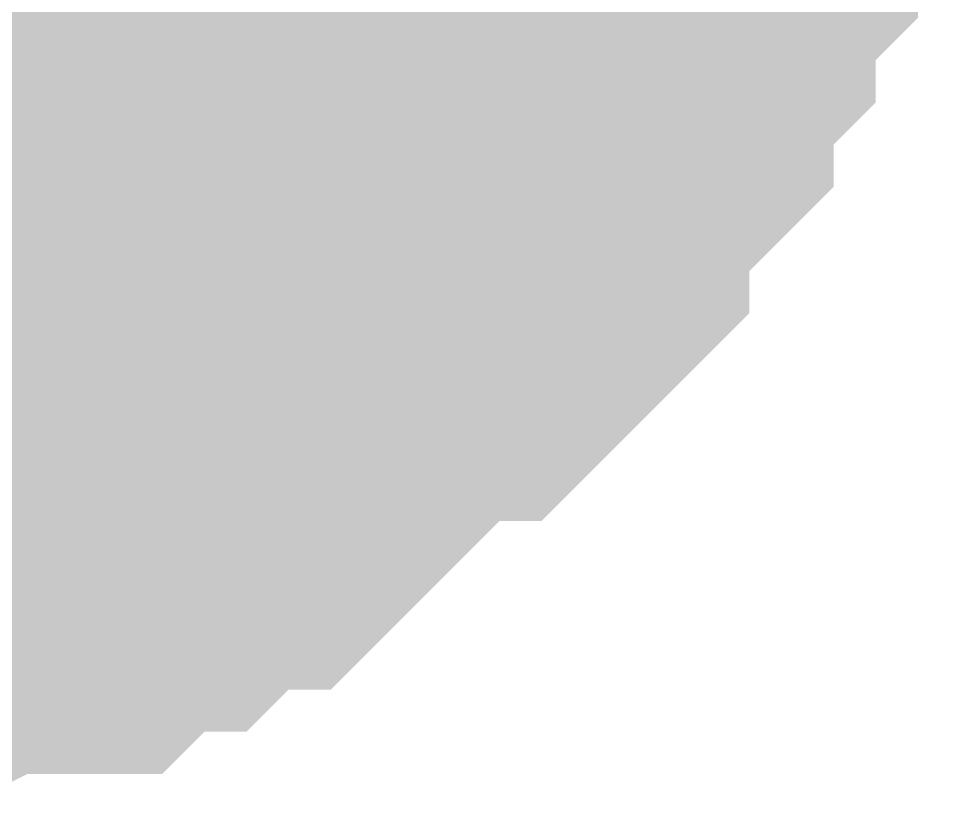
# Model space of a CAD drawing. Header units: millimetres. Extents: x 0 to 800, y 0 to 567.
# Drawn here: x 189.4162 to 189.916, y 143.7398 to 144.1631 of the extents above; entities that cross this region are included whole.
import ezdxf

# ---------------------------------------------------------------- set-up
doc = ezdxf.new("R2010")
doc.units = ezdxf.units.MM
doc.layers.add('Sheet', color=255, linetype='Continuous')

msp = doc.modelspace()

# ---------------------------------------------------------------- linework, layer by layer
at = {"layer": 'Sheet', "const_width": 0.508}
for points in [[(188.90844, 144.46796, 1), (189.41644, 144.46796, 1)], [(188.976, 144.46796, 1), (189.484, 144.46796, 1)], [(188.98438, 144.46364, 1), (189.49238, 144.46364, 1)], [(188.98438, 144.40395, 1), (189.49238, 144.40395, 1)]]:
    msp.add_lwpolyline(points, format="xyb", close=True, dxfattribs=at)
at = {"layer": 'Sheet'}
for points, const_width in [([(189.65416, 144.31525), (189.65416, 144.27045), (189.63176, 144.24805), (189.63176, 144.24805), (189.60936, 144.22566), (189.60936, 144.20326), (189.58697, 144.18086), (189.58697, 144.15846), (189.56457, 144.13606), (189.54217, 144.11366), (189.54217, 144.11366), (189.51977, 144.09126), (189.49737, 144.06886), (189.47497, 144.04647), (189.45257, 144.04647), (189.43017, 144.02407), (189.40777, 144.02407), (189.38537, 144.00167), (189.36297, 144.00167), (189.36297, 143.97927), (189.31817, 143.97927), (189.29578, 143.97927), (189.27338, 143.95687), (189.25098, 143.95687)], 0.29972), ([(189.74376, 144.31525), (189.74376, 144.27045), (189.72136, 144.24805), (189.72136, 144.24805), (189.69896, 144.22566), (189.69896, 144.20326), (189.67656, 144.18086), (189.65416, 144.15846), (189.65416, 144.13606), (189.63176, 144.11366), (189.60936, 144.11366), (189.58697, 144.09126), (189.56457, 144.06886), (189.54217, 144.04647), (189.54217, 144.04647), (189.51977, 144.02407), (189.49737, 144.02407), (189.47497, 144.00167), (189.45257, 144.00167), (189.43017, 143.97927), (189.40777, 143.97927), (189.38537, 143.97927), (189.34057, 143.95687), (189.31817, 143.95687), (189.29578, 143.95687), (189.27338, 143.95687), (189.25098, 143.95687)], 0.29972), ([(189.65416, 144.31525), (189.65416, 144.27045), (189.63176, 144.24805), (189.63176, 144.24805), (189.60936, 144.22566), (189.60936, 144.20326), (189.58697, 144.18086), (189.58697, 144.15846), (189.56457, 144.13606), (189.54217, 144.11366), (189.54217, 144.11366), (189.51977, 144.09126), (189.49737, 144.06886), (189.47497, 144.04647), (189.45257, 144.04647), (189.43017, 144.02407), (189.40777, 144.02407), (189.38537, 144.00167), (189.36297, 144.00167), (189.36297, 143.97927), (189.31817, 143.97927), (189.29578, 143.97927), (189.27338, 143.95687), (189.25098, 143.95687)], 0.29972), ([(189.65416, 144.31525), (189.65416, 144.27045), (189.63176, 144.24805), (189.63176, 144.24805), (189.60936, 144.22566), (189.60936, 144.20326), (189.58697, 144.18086), (189.58697, 144.15846), (189.56457, 144.13606), (189.54217, 144.11366), (189.54217, 144.11366), (189.51977, 144.09126), (189.49737, 144.06886), (189.47497, 144.04647), (189.45257, 144.04647), (189.43017, 144.02407), (189.40777, 144.02407), (189.38537, 144.00167), (189.36297, 144.00167), (189.36297, 143.97927), (189.31817, 143.97927), (189.29578, 143.97927), (189.27338, 143.95687), (189.25098, 143.95687)], 0.29972), ([(189.72136, 144.31525), (189.72136, 144.27045), (189.69896, 144.24805), (189.69896, 144.24805), (189.67656, 144.22566), (189.67656, 144.20326), (189.65416, 144.18086), (189.65416, 144.15846), (189.63176, 144.13606), (189.60936, 144.11366), (189.58697, 144.11366), (189.58697, 144.09126), (189.56457, 144.06886), (189.54217, 144.04647), (189.51977, 144.04647), (189.49737, 144.02407), (189.47497, 144.02407), (189.45257, 144.00167), (189.45257, 144.00167), (189.43017, 143.97927), (189.38537, 143.97927), (189.36297, 143.97927), (189.34057, 143.95687), (189.31817, 143.95687), (189.29578, 143.95687), (189.27338, 143.95687), (189.25098, 143.95687)], 0.29972), ([(189.74376, 144.31525), (189.74376, 144.27045), (189.72136, 144.24805), (189.72136, 144.24805), (189.69896, 144.22566), (189.69896, 144.20326), (189.67656, 144.18086), (189.65416, 144.15846), (189.65416, 144.13606), (189.63176, 144.11366), (189.60936, 144.11366), (189.58697, 144.09126), (189.56457, 144.06886), (189.54217, 144.04647), (189.54217, 144.04647), (189.51977, 144.02407), (189.49737, 144.02407), (189.47497, 144.00167), (189.45257, 144.00167), (189.43017, 143.97927), (189.40777, 143.97927), (189.38537, 143.97927), (189.34057, 143.95687), (189.31817, 143.95687), (189.29578, 143.95687), (189.27338, 143.95687), (189.25098, 143.95687)], 0.29972), ([(189.76616, 144.31525), (189.76616, 144.29285), (189.74376, 144.27045), (189.74376, 144.24805), (189.74376, 144.22566), (189.72136, 144.20326), (189.72136, 144.18086), (189.69896, 144.15846), (189.69896, 144.13606), (189.67656, 144.11366), (189.65416, 144.09126), (189.65416, 144.06886), (189.63176, 144.04647), (189.60936, 144.04647), (189.58697, 144.02407), (189.56457, 144.00167), (189.54217, 143.97927), (189.54217, 143.97927), (189.51977, 143.95687), (189.49737, 143.95687), (189.47497, 143.93447), (189.45257, 143.93447), (189.43017, 143.91207), (189.40777, 143.91207), (189.38537, 143.91207), (189.34057, 143.88967), (189.31817, 143.88967), (189.29578, 143.88967), (189.27338, 143.88967), (189.25098, 143.88967)], 0.29972), ([(189.72136, 144.31525), (189.72136, 144.27045), (189.69896, 144.24805), (189.69896, 144.24805), (189.67656, 144.22566), (189.67656, 144.20326), (189.65416, 144.18086), (189.65416, 144.15846), (189.63176, 144.13606), (189.60936, 144.11366), (189.58697, 144.11366), (189.58697, 144.09126), (189.56457, 144.06886), (189.54217, 144.04647), (189.51977, 144.04647), (189.49737, 144.02407), (189.47497, 144.02407), (189.45257, 144.00167), (189.45257, 144.00167), (189.43017, 143.97927), (189.38537, 143.97927), (189.36297, 143.97927), (189.34057, 143.95687), (189.31817, 143.95687), (189.29578, 143.95687), (189.27338, 143.95687), (189.25098, 143.95687)], 0.29972), ([(189.65416, 144.31525), (189.65416, 144.27045), (189.63176, 144.24805), (189.63176, 144.24805), (189.60936, 144.22566), (189.60936, 144.20326), (189.58697, 144.18086), (189.58697, 144.15846), (189.56457, 144.13606), (189.54217, 144.11366), (189.54217, 144.11366), (189.51977, 144.09126), (189.49737, 144.06886), (189.47497, 144.04647), (189.45257, 144.04647), (189.43017, 144.02407), (189.40777, 144.02407), (189.38537, 144.00167), (189.36297, 144.00167), (189.36297, 143.97927), (189.31817, 143.97927), (189.29578, 143.97927), (189.27338, 143.95687), (189.25098, 143.95687)], 0.29972), ([(189.74376, 144.31525), (189.74376, 144.27045), (189.72136, 144.24805), (189.72136, 144.24805), (189.69896, 144.22566), (189.69896, 144.20326), (189.67656, 144.18086), (189.65416, 144.15846), (189.65416, 144.13606), (189.63176, 144.11366), (189.60936, 144.11366), (189.58697, 144.09126), (189.56457, 144.06886), (189.54217, 144.04647), (189.54217, 144.04647), (189.51977, 144.02407), (189.49737, 144.02407), (189.47497, 144.00167), (189.45257, 144.00167), (189.43017, 143.97927), (189.40777, 143.97927), (189.38537, 143.97927), (189.34057, 143.95687), (189.31817, 143.95687), (189.29578, 143.95687), (189.27338, 143.95687), (189.25098, 143.95687)], 0.29972), ([(189.65416, 144.31525), (189.65416, 144.27045), (189.63176, 144.24805), (189.63176, 144.24805), (189.60936, 144.22566), (189.60936, 144.20326), (189.58697, 144.18086), (189.58697, 144.15846), (189.56457, 144.13606), (189.54217, 144.11366), (189.54217, 144.11366), (189.51977, 144.09126), (189.49737, 144.06886), (189.47497, 144.04647), (189.45257, 144.04647), (189.43017, 144.02407), (189.40777, 144.02407), (189.38537, 144.00167), (189.36297, 144.00167), (189.36297, 143.97927), (189.31817, 143.97927), (189.29578, 143.97927), (189.27338, 143.95687), (189.25098, 143.95687)], 0.29972), ([(189.65416, 144.31525), (189.65416, 144.27045), (189.63176, 144.24805), (189.63176, 144.24805), (189.60936, 144.22566), (189.60936, 144.20326), (189.58697, 144.18086), (189.58697, 144.15846), (189.56457, 144.13606), (189.54217, 144.11366), (189.54217, 144.11366), (189.51977, 144.09126), (189.49737, 144.06886), (189.47497, 144.04647), (189.45257, 144.04647), (189.43017, 144.02407), (189.40777, 144.02407), (189.38537, 144.00167), (189.36297, 144.00167), (189.36297, 143.97927), (189.31817, 143.97927), (189.29578, 143.97927), (189.27338, 143.95687), (189.25098, 143.95687)], 0.29972), ([(189.72136, 144.31525), (189.72136, 144.27045), (189.69896, 144.24805), (189.69896, 144.24805), (189.67656, 144.22566), (189.67656, 144.20326), (189.65416, 144.18086), (189.65416, 144.15846), (189.63176, 144.13606), (189.60936, 144.11366), (189.58697, 144.11366), (189.58697, 144.09126), (189.56457, 144.06886), (189.54217, 144.04647), (189.51977, 144.04647), (189.49737, 144.02407), (189.47497, 144.02407), (189.45257, 144.00167), (189.45257, 144.00167), (189.43017, 143.97927), (189.38537, 143.97927), (189.36297, 143.97927), (189.34057, 143.95687), (189.31817, 143.95687), (189.29578, 143.95687), (189.27338, 143.95687), (189.25098, 143.95687)], 0.29972), ([(189.74376, 144.31525), (189.74376, 144.27045), (189.72136, 144.24805), (189.72136, 144.24805), (189.69896, 144.22566), (189.69896, 144.20326), (189.67656, 144.18086), (189.65416, 144.15846), (189.65416, 144.13606), (189.63176, 144.11366), (189.60936, 144.11366), (189.58697, 144.09126), (189.56457, 144.06886), (189.54217, 144.04647), (189.54217, 144.04647), (189.51977, 144.02407), (189.49737, 144.02407), (189.47497, 144.00167), (189.45257, 144.00167), (189.43017, 143.97927), (189.40777, 143.97927), (189.38537, 143.97927), (189.34057, 143.95687), (189.31817, 143.95687), (189.29578, 143.95687), (189.27338, 143.95687), (189.25098, 143.95687)], 0.29972), ([(189.76616, 144.31525), (189.76616, 144.29285), (189.74376, 144.27045), (189.74376, 144.24805), (189.74376, 144.22566), (189.72136, 144.20326), (189.72136, 144.18086), (189.69896, 144.15846), (189.69896, 144.13606), (189.67656, 144.11366), (189.65416, 144.09126), (189.65416, 144.06886), (189.63176, 144.04647), (189.60936, 144.04647), (189.58697, 144.02407), (189.56457, 144.00167), (189.54217, 143.97927), (189.54217, 143.97927), (189.51977, 143.95687), (189.49737, 143.95687), (189.47497, 143.93447), (189.45257, 143.93447), (189.43017, 143.91207), (189.40777, 143.91207), (189.38537, 143.91207), (189.34057, 143.88967), (189.31817, 143.88967), (189.29578, 143.88967), (189.27338, 143.88967), (189.25098, 143.88967)], 0.29972), ([(189.72136, 144.31525), (189.72136, 144.27045), (189.69896, 144.24805), (189.69896, 144.24805), (189.67656, 144.22566), (189.67656, 144.20326), (189.65416, 144.18086), (189.65416, 144.15846), (189.63176, 144.13606), (189.60936, 144.11366), (189.58697, 144.11366), (189.58697, 144.09126), (189.56457, 144.06886), (189.54217, 144.04647), (189.51977, 144.04647), (189.49737, 144.02407), (189.47497, 144.02407), (189.45257, 144.00167), (189.45257, 144.00167), (189.43017, 143.97927), (189.38537, 143.97927), (189.36297, 143.97927), (189.34057, 143.95687), (189.31817, 143.95687), (189.29578, 143.95687), (189.27338, 143.95687), (189.25098, 143.95687)], 0.29972), ([(189.69896, 144.22566), (189.69896, 144.20326), (189.67656, 144.18086), (189.65416, 144.15846), (189.65416, 144.13606), (189.63176, 144.11366), (189.60936, 144.11366), (189.58697, 144.09126), (189.56457, 144.06886), (189.54217, 144.04647), (189.54217, 144.04647), (189.51977, 144.02407), (189.49737, 144.02407), (189.47497, 144.00167), (189.45257, 144.00167), (189.43017, 143.97927), (189.40777, 143.97927), (189.38537, 143.97927), (189.34057, 143.95687)], 0.09906), ([(189.69896, 144.22566), (189.69896, 144.20326), (189.67656, 144.18086), (189.65416, 144.15846), (189.65416, 144.13606), (189.63176, 144.11366), (189.60936, 144.11366), (189.58697, 144.09126), (189.56457, 144.06886), (189.54217, 144.04647), (189.54217, 144.04647), (189.51977, 144.02407), (189.49737, 144.02407), (189.47497, 144.00167), (189.45257, 144.00167), (189.43017, 143.97927), (189.40777, 143.97927), (189.38537, 143.97927), (189.34057, 143.95687)], 0.09906), ([(189.74376, 144.22566), (189.72136, 144.20326), (189.72136, 144.18086), (189.69896, 144.15846), (189.69896, 144.13606), (189.67656, 144.11366), (189.65416, 144.09126), (189.65416, 144.06886), (189.63176, 144.04647), (189.60936, 144.04647), (189.58697, 144.02407), (189.56457, 144.00167), (189.54217, 143.97927), (189.54217, 143.97927), (189.51977, 143.95687), (189.49737, 143.95687), (189.47497, 143.93447), (189.45257, 143.93447), (189.43017, 143.91207), (189.40777, 143.91207), (189.38537, 143.91207), (189.34057, 143.88967)], 0.09906), ([(189.69896, 144.22566), (189.69896, 144.20326), (189.67656, 144.18086), (189.65416, 144.15846), (189.65416, 144.13606), (189.63176, 144.11366), (189.60936, 144.11366), (189.58697, 144.09126), (189.56457, 144.06886), (189.54217, 144.04647), (189.54217, 144.04647), (189.51977, 144.02407), (189.49737, 144.02407), (189.47497, 144.00167), (189.45257, 144.00167), (189.43017, 143.97927), (189.40777, 143.97927), (189.38537, 143.97927), (189.34057, 143.95687)], 0.09906), ([(189.69896, 144.22566), (189.69896, 144.20326), (189.67656, 144.18086), (189.65416, 144.15846), (189.65416, 144.13606), (189.63176, 144.11366), (189.60936, 144.11366), (189.58697, 144.09126), (189.56457, 144.06886), (189.54217, 144.04647), (189.54217, 144.04647), (189.51977, 144.02407), (189.49737, 144.02407), (189.47497, 144.00167), (189.45257, 144.00167), (189.43017, 143.97927), (189.40777, 143.97927), (189.38537, 143.97927), (189.34057, 143.95687)], 0.09906), ([(189.74376, 144.22566), (189.72136, 144.20326), (189.72136, 144.18086), (189.69896, 144.15846), (189.69896, 144.13606), (189.67656, 144.11366), (189.65416, 144.09126), (189.65416, 144.06886), (189.63176, 144.04647), (189.60936, 144.04647), (189.58697, 144.02407), (189.56457, 144.00167), (189.54217, 143.97927), (189.54217, 143.97927), (189.51977, 143.95687), (189.49737, 143.95687), (189.47497, 143.93447), (189.45257, 143.93447), (189.43017, 143.91207), (189.40777, 143.91207), (189.38537, 143.91207), (189.34057, 143.88967)], 0.09906), ([(189.60936, 144.22566), (189.60936, 144.20326), (189.58697, 144.18086), (189.58697, 144.15846), (189.56457, 144.13606), (189.54217, 144.11366), (189.54217, 144.11366), (189.51977, 144.09126), (189.49737, 144.06886), (189.47497, 144.04647), (189.45257, 144.04647), (189.43017, 144.02407), (189.40777, 144.02407), (189.38537, 144.00167), (189.36297, 144.00167)], 0.09906), ([(189.60936, 144.22566), (189.60936, 144.20326), (189.58697, 144.18086), (189.58697, 144.15846), (189.56457, 144.13606), (189.54217, 144.11366), (189.54217, 144.11366), (189.51977, 144.09126), (189.49737, 144.06886), (189.47497, 144.04647), (189.45257, 144.04647), (189.43017, 144.02407), (189.40777, 144.02407), (189.38537, 144.00167), (189.36297, 144.00167)], 0.09906), ([(189.60936, 144.22566), (189.60936, 144.20326), (189.58697, 144.18086), (189.58697, 144.15846), (189.56457, 144.13606), (189.54217, 144.11366), (189.54217, 144.11366), (189.51977, 144.09126), (189.49737, 144.06886), (189.47497, 144.04647), (189.45257, 144.04647), (189.43017, 144.02407), (189.40777, 144.02407), (189.38537, 144.00167), (189.36297, 144.00167)], 0.09906), ([(189.67656, 144.22566), (189.67656, 144.20326), (189.65416, 144.18086), (189.65416, 144.15846), (189.63176, 144.13606), (189.60936, 144.11366), (189.58697, 144.11366), (189.58697, 144.09126), (189.56457, 144.06886), (189.54217, 144.04647), (189.51977, 144.04647), (189.49737, 144.02407), (189.47497, 144.02407), (189.45257, 144.00167), (189.45257, 144.00167), (189.43017, 143.97927), (189.38537, 143.97927), (189.36297, 143.97927)], 0.09906), ([(189.67656, 144.22566), (189.67656, 144.20326), (189.65416, 144.18086), (189.65416, 144.15846), (189.63176, 144.13606), (189.60936, 144.11366), (189.58697, 144.11366), (189.58697, 144.09126), (189.56457, 144.06886), (189.54217, 144.04647), (189.51977, 144.04647), (189.49737, 144.02407), (189.47497, 144.02407), (189.45257, 144.00167), (189.45257, 144.00167), (189.43017, 143.97927), (189.38537, 143.97927), (189.36297, 143.97927)], 0.09906), ([(189.60936, 144.22566), (189.60936, 144.20326), (189.58697, 144.18086), (189.58697, 144.15846), (189.56457, 144.13606), (189.54217, 144.11366), (189.54217, 144.11366), (189.51977, 144.09126), (189.49737, 144.06886), (189.47497, 144.04647), (189.45257, 144.04647), (189.43017, 144.02407), (189.40777, 144.02407), (189.38537, 144.00167), (189.36297, 144.00167)], 0.09906), ([(189.60936, 144.22566), (189.60936, 144.20326), (189.58697, 144.18086), (189.58697, 144.15846), (189.56457, 144.13606), (189.54217, 144.11366), (189.54217, 144.11366), (189.51977, 144.09126), (189.49737, 144.06886), (189.47497, 144.04647), (189.45257, 144.04647), (189.43017, 144.02407), (189.40777, 144.02407), (189.38537, 144.00167), (189.36297, 144.00167)], 0.09906), ([(189.60936, 144.22566), (189.60936, 144.20326), (189.58697, 144.18086), (189.58697, 144.15846), (189.56457, 144.13606), (189.54217, 144.11366), (189.54217, 144.11366), (189.51977, 144.09126), (189.49737, 144.06886), (189.47497, 144.04647), (189.45257, 144.04647), (189.43017, 144.02407), (189.40777, 144.02407), (189.38537, 144.00167), (189.36297, 144.00167)], 0.09906), ([(189.67656, 144.22566), (189.67656, 144.20326), (189.65416, 144.18086), (189.65416, 144.15846), (189.63176, 144.13606), (189.60936, 144.11366), (189.58697, 144.11366), (189.58697, 144.09126), (189.56457, 144.06886), (189.54217, 144.04647), (189.51977, 144.04647), (189.49737, 144.02407), (189.47497, 144.02407), (189.45257, 144.00167), (189.45257, 144.00167), (189.43017, 143.97927), (189.38537, 143.97927), (189.36297, 143.97927)], 0.09906), ([(189.67656, 144.22566), (189.67656, 144.20326), (189.65416, 144.18086), (189.65416, 144.15846), (189.63176, 144.13606), (189.60936, 144.11366), (189.58697, 144.11366), (189.58697, 144.09126), (189.56457, 144.06886), (189.54217, 144.04647), (189.51977, 144.04647), (189.49737, 144.02407), (189.47497, 144.02407), (189.45257, 144.00167), (189.45257, 144.00167), (189.43017, 143.97927), (189.38537, 143.97927), (189.36297, 143.97927)], 0.09906)]:
    msp.add_lwpolyline(points, dxfattribs=dict(at, const_width=const_width))

doc.saveas('drawing.dxf')
